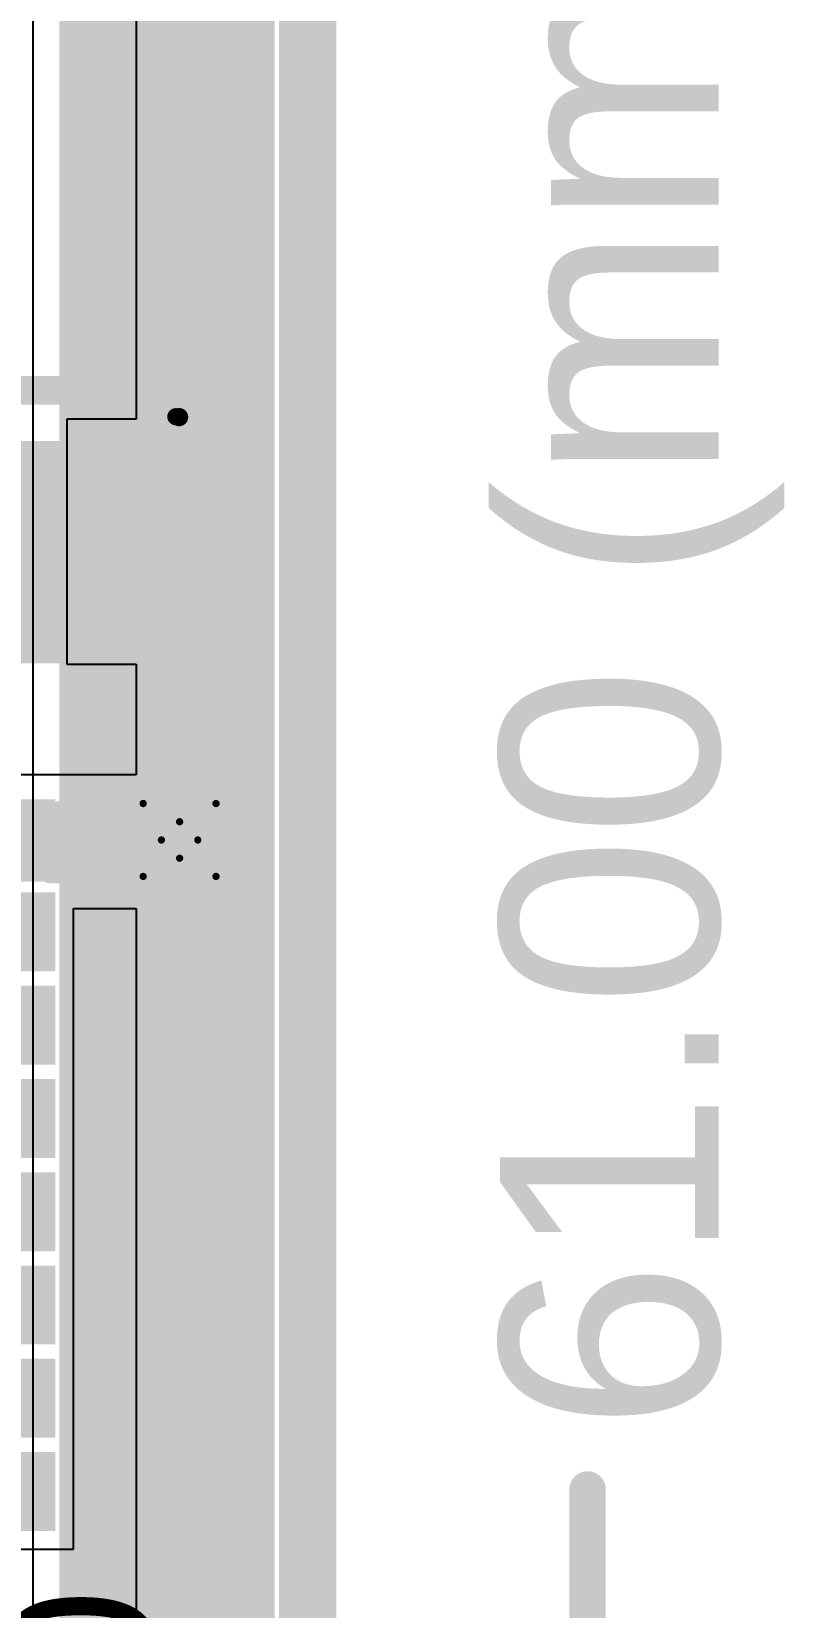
# Model space of a CAD drawing. Header units: inches. Extents: x 0 to 12.4, y -0.6 to 2.2.
# Drawn here: x 2.4803 to 2.687, y 0.4384 to 0.8708 of the extents above; entities that cross this region are included whole.
import ezdxf

# ---------------------------------------------------------------- set-up
doc = ezdxf.new("R2010")
doc.units = ezdxf.units.IN
doc.header["$MEASUREMENT"] = 0
for name, color, linetype in [('Board_Outline', 216, 'Continuous'), ('Bottom Layer', 5, 'Continuous'), ('Dimension', 6, 'Continuous'), ('Drill Drawing', 1, 'Continuous'), ('Mechanical 4', 56, 'Continuous'), ('Top Layer', 1, 'Continuous'), ('Top Overlay', 2, 'Continuous'), ('Top Paste', 8, 'Continuous'), ('Top Solder', 216, 'Continuous'), ('Via Holes', 16, 'Continuous')]:
    doc.layers.add(name, color=color, linetype=linetype)
doc.styles.add('Arial', font='', dxfattribs={"height": 0.2})
doc.styles.get('Arial').set_extended_font_data('Arial')

# ---------------------------------------------------------------- blocks, each defined once
blk = doc.blocks.new('TSSOP_16_1')
at = {"layer": 'Top Layer'}
for points in [[(-0.14370075, 0.09842525), (-0.08464565, 0.09842525), (-0.08464565, 0.08070875), (-0.14370075, 0.08070875)], [(0.08464575, 0.09842525), (0.14370085, 0.09842525), (0.14370085, 0.08070875), (0.08464575, 0.08070875)], [(-0.14370075, 0.07283465), (-0.08464565, 0.07283465), (-0.08464565, 0.05511815), (-0.14370075, 0.05511815)], [(0.08464575, 0.07283465), (0.14370085, 0.07283465), (0.14370085, 0.05511815), (0.08464575, 0.05511815)], [(-0.14370075, 0.04724415), (-0.08464565, 0.04724415), (-0.08464565, 0.02952765), (-0.14370075, 0.02952765)], [(0.08464575, 0.04724415), (0.14370085, 0.04724415), (0.14370085, 0.02952765), (0.08464575, 0.02952765)], [(-0.14370075, 0.02165355), (-0.08464565, 0.02165355), (-0.08464565, 0.00393705), (-0.14370075, 0.00393705)], [(0.08464575, 0.02165355), (0.14370085, 0.02165355), (0.14370085, 0.00393705), (0.08464575, 0.00393705)], [(-0.14370075, -0.00393695), (-0.08464565, -0.00393695), (-0.08464565, -0.02165345), (-0.14370075, -0.02165345)], [(0.08464575, -0.00393695), (0.14370085, -0.00393695), (0.14370085, -0.02165345), (0.08464575, -0.02165345)], [(-0.14370075, -0.02952755), (-0.08464565, -0.02952755), (-0.08464565, -0.04724405), (-0.14370075, -0.04724405)], [(0.08464575, -0.02952755), (0.14370085, -0.02952755), (0.14370085, -0.04724405), (0.08464575, -0.04724405)], [(-0.14370075, -0.05511805), (-0.08464565, -0.05511805), (-0.08464565, -0.07283455), (-0.14370075, -0.07283455)], [(0.08464575, -0.05511805), (0.14370085, -0.05511805), (0.14370085, -0.07283455), (0.08464575, -0.07283455)], [(-0.14370075, -0.08070865), (-0.08464565, -0.08070865), (-0.08464565, -0.09842515), (-0.14370075, -0.09842515)], [(0.08464575, -0.08070865), (0.14370085, -0.08070865), (0.14370085, -0.09842515), (0.08464575, -0.09842515)]]:
    blk.add_hatch(color=1, dxfattribs=at).paths.add_polyline_path(points)
at = {"layer": 'Top Paste'}
for points in [[(-0.14370075, 0.09842525), (-0.08464565, 0.09842525), (-0.08464565, 0.08070875), (-0.14370075, 0.08070875)], [(0.08464575, 0.09842525), (0.14370085, 0.09842525), (0.14370085, 0.08070875), (0.08464575, 0.08070875)], [(-0.14370075, 0.07283465), (-0.08464565, 0.07283465), (-0.08464565, 0.05511815), (-0.14370075, 0.05511815)], [(0.08464575, 0.07283465), (0.14370085, 0.07283465), (0.14370085, 0.05511815), (0.08464575, 0.05511815)], [(-0.14370075, 0.04724415), (-0.08464565, 0.04724415), (-0.08464565, 0.02952765), (-0.14370075, 0.02952765)], [(0.08464575, 0.04724415), (0.14370085, 0.04724415), (0.14370085, 0.02952765), (0.08464575, 0.02952765)], [(-0.14370075, 0.02165355), (-0.08464565, 0.02165355), (-0.08464565, 0.00393705), (-0.14370075, 0.00393705)], [(0.08464575, 0.02165355), (0.14370085, 0.02165355), (0.14370085, 0.00393705), (0.08464575, 0.00393705)], [(-0.14370075, -0.00393695), (-0.08464565, -0.00393695), (-0.08464565, -0.02165345), (-0.14370075, -0.02165345)], [(0.08464575, -0.00393695), (0.14370085, -0.00393695), (0.14370085, -0.02165345), (0.08464575, -0.02165345)], [(-0.14370075, -0.02952755), (-0.08464565, -0.02952755), (-0.08464565, -0.04724405), (-0.14370075, -0.04724405)], [(0.08464575, -0.02952755), (0.14370085, -0.02952755), (0.14370085, -0.04724405), (0.08464575, -0.04724405)], [(-0.14370075, -0.05511805), (-0.08464565, -0.05511805), (-0.08464565, -0.07283455), (-0.14370075, -0.07283455)], [(0.08464575, -0.05511805), (0.14370085, -0.05511805), (0.14370085, -0.07283455), (0.08464575, -0.07283455)], [(-0.14370075, -0.08070865), (-0.08464565, -0.08070865), (-0.08464565, -0.09842515), (-0.14370075, -0.09842515)], [(0.08464575, -0.08070865), (0.14370085, -0.08070865), (0.14370085, -0.09842515), (0.08464575, -0.09842515)]]:
    blk.add_hatch(color=8, dxfattribs=at).paths.add_polyline_path(points)
at = {"layer": 'Top Solder'}
for points in [[(-0.14566925, 0.10039375), (-0.08267715, 0.10039375), (-0.08267715, 0.07874025), (-0.14566925, 0.07874025)], [(0.08267725, 0.10039375), (0.14566935, 0.10039375), (0.14566935, 0.07874025), (0.08267725, 0.07874025)], [(-0.14566925, 0.07480315), (-0.08267715, 0.07480315), (-0.08267715, 0.05314965), (-0.14566925, 0.05314965)], [(0.08267725, 0.07480315), (0.14566935, 0.07480315), (0.14566935, 0.05314965), (0.08267725, 0.05314965)], [(-0.14566925, 0.04921265), (-0.08267715, 0.04921265), (-0.08267715, 0.02755915), (-0.14566925, 0.02755915)], [(0.08267725, 0.04921265), (0.14566935, 0.04921265), (0.14566935, 0.02755915), (0.08267725, 0.02755915)], [(-0.14566925, 0.02362205), (-0.08267715, 0.02362205), (-0.08267715, 0.00196855), (-0.14566925, 0.00196855)], [(0.08267725, 0.02362205), (0.14566935, 0.02362205), (0.14566935, 0.00196855), (0.08267725, 0.00196855)], [(-0.14566925, -0.00196845), (-0.08267715, -0.00196845), (-0.08267715, -0.02362195), (-0.14566925, -0.02362195)], [(0.08267725, -0.00196845), (0.14566935, -0.00196845), (0.14566935, -0.02362195), (0.08267725, -0.02362195)], [(-0.14566925, -0.02755905), (-0.08267715, -0.02755905), (-0.08267715, -0.04921255), (-0.14566925, -0.04921255)], [(0.08267725, -0.02755905), (0.14566935, -0.02755905), (0.14566935, -0.04921255), (0.08267725, -0.04921255)], [(-0.14566925, -0.05314955), (-0.08267715, -0.05314955), (-0.08267715, -0.07480305), (-0.14566925, -0.07480305)], [(0.08267725, -0.05314955), (0.14566935, -0.05314955), (0.14566935, -0.07480305), (0.08267725, -0.07480305)], [(-0.14566925, -0.07874015), (-0.08267715, -0.07874015), (-0.08267715, -0.10039365), (-0.14566925, -0.10039365)], [(0.08267725, -0.07874015), (0.14566935, -0.07874015), (0.14566935, -0.10039365), (0.08267725, -0.10039365)]]:
    blk.add_hatch(color=216, dxfattribs=at).paths.add_polyline_path(points)
at = {"layer": 'Top Overlay'}
for points in [[(-0.077, 0.1028189, 0.005, 0.005, 0), (0.078, 0.1028189, 0.005, 0.005, 0)], [(-0.1548425, 0.095, 0.005, 0.005, 0), (-0.1498425, 0.09, 0.005, 0.005, 0)], [(-0.1548425, 0.085, 0.005, 0.005, 0), (-0.1548425, 0.095, 0.005, 0.005, 0)], [(-0.1548425, 0.085, 0.005, 0.005, 0), (-0.1498425, 0.09, 0.005, 0.005, 0)], [(-0.077, -0.1028188, 0.005, 0.005, 0), (0.078, -0.1028188, 0.005, 0.005, 0)]]:
    blk.add_lwpolyline(points, format="xyseb", dxfattribs=at)
for points in [[(-0.07825, 0.1028189, 0.0025, 0.0025, 1), (-0.07575, 0.1028189, 0.0025, 0.0025, 1)], [(0.07675, 0.1028189, 0.0025, 0.0025, 1), (0.07925, 0.1028189, 0.0025, 0.0025, 1)], [(-0.1560925, 0.095, 0.0025, 0.0025, 1), (-0.1535925, 0.095, 0.0025, 0.0025, 1)], [(-0.1560925, 0.095, 0.0025, 0.0025, 1), (-0.1535925, 0.095, 0.0025, 0.0025, 1)], [(-0.1510925, 0.09, 0.0025, 0.0025, 1), (-0.1485925, 0.09, 0.0025, 0.0025, 1)], [(-0.1510925, 0.09, 0.0025, 0.0025, 1), (-0.1485925, 0.09, 0.0025, 0.0025, 1)], [(-0.1560925, 0.085, 0.0025, 0.0025, 1), (-0.1535925, 0.085, 0.0025, 0.0025, 1)], [(-0.1560925, 0.085, 0.0025, 0.0025, 1), (-0.1535925, 0.085, 0.0025, 0.0025, 1)], [(-0.07825, -0.1028188, 0.0025, 0.0025, 1), (-0.07575, -0.1028188, 0.0025, 0.0025, 1)], [(0.07675, -0.1028188, 0.0025, 0.0025, 1), (0.07925, -0.1028188, 0.0025, 0.0025, 1)]]:
    blk.add_lwpolyline(points, format="xyseb", close=True, dxfattribs=at)
blk = doc.blocks.new('V________T______55')
at = {"layer": 'Top Layer'}
for points in [[(-0.17322825, 0.08513775), (-0.12598415, 0.08513775), (-0.12598415, 0.01427165), (-0.17322825, 0.01427165)], [(0.12598435, 0.08513775), (0.17322845, 0.08513775), (0.17322845, 0.01427165), (0.12598435, 0.01427165)], [(-0.1082676, -0.01820865), (-0.0885826, -0.01820865), (-0.0885826, -0.08120075), (-0.1082676, -0.08120075)], [(-0.0688975, -0.01820865), (-0.0492125, -0.01820865), (-0.0492125, -0.08120075), (-0.0688975, -0.08120075)], [(-0.0295274, -0.01820865), (-0.0098424, -0.01820865), (-0.0098424, -0.08120075), (-0.0295274, -0.08120075)], [(0.0098426, -0.01820865), (0.0295276, -0.01820865), (0.0295276, -0.08120075), (0.0098426, -0.08120075)], [(0.0492127, -0.01820865), (0.0688977, -0.01820865), (0.0688977, -0.08120075), (0.0492127, -0.08120075)], [(0.0885828, -0.01820865), (0.1082678, -0.01820865), (0.1082678, -0.08120075), (0.0885828, -0.08120075)]]:
    blk.add_hatch(color=1, dxfattribs=at).paths.add_polyline_path(points)
at = {"layer": 'Top Paste'}
for points in [[(-0.17322825, 0.08513775), (-0.12598415, 0.08513775), (-0.12598415, 0.01427165), (-0.17322825, 0.01427165)], [(0.12598435, 0.08513775), (0.17322845, 0.08513775), (0.17322845, 0.01427165), (0.12598435, 0.01427165)], [(-0.1082676, -0.01820865), (-0.0885826, -0.01820865), (-0.0885826, -0.08120075), (-0.1082676, -0.08120075)], [(-0.0688975, -0.01820865), (-0.0492125, -0.01820865), (-0.0492125, -0.08120075), (-0.0688975, -0.08120075)], [(-0.0295274, -0.01820865), (-0.0098424, -0.01820865), (-0.0098424, -0.08120075), (-0.0295274, -0.08120075)], [(0.0098426, -0.01820865), (0.0295276, -0.01820865), (0.0295276, -0.08120075), (0.0098426, -0.08120075)], [(0.0492127, -0.01820865), (0.0688977, -0.01820865), (0.0688977, -0.08120075), (0.0492127, -0.08120075)], [(0.0885828, -0.01820865), (0.1082678, -0.01820865), (0.1082678, -0.08120075), (0.0885828, -0.08120075)]]:
    blk.add_hatch(color=8, dxfattribs=at).paths.add_polyline_path(points)
at = {"layer": 'Top Solder'}
for points in [[(-0.17722825, 0.08913775), (-0.12198415, 0.08913775), (-0.12198415, 0.01027165), (-0.17722825, 0.01027165)], [(0.12198435, 0.08913775), (0.17722845, 0.08913775), (0.17722845, 0.01027165), (0.12198435, 0.01027165)], [(-0.1122676, -0.01420865), (-0.0845826, -0.01420865), (-0.0845826, -0.08520075), (-0.1122676, -0.08520075)], [(-0.0728975, -0.01420865), (-0.0452125, -0.01420865), (-0.0452125, -0.08520075), (-0.0728975, -0.08520075)], [(-0.0335274, -0.01420865), (-0.0058424, -0.01420865), (-0.0058424, -0.08520075), (-0.0335274, -0.08520075)], [(0.0058426, -0.01420865), (0.0335276, -0.01420865), (0.0335276, -0.08520075), (0.0058426, -0.08520075)], [(0.0452127, -0.01420865), (0.0728977, -0.01420865), (0.0728977, -0.08520075), (0.0452127, -0.08520075)], [(0.0845828, -0.01420865), (0.1122678, -0.01420865), (0.1122678, -0.08520075), (0.0845828, -0.08520075)]]:
    blk.add_hatch(color=216, dxfattribs=at).paths.add_polyline_path(points)
at = {"layer": 'Top Overlay'}
for points in [[(0.115441, 0.085559, 0.005, 0.005, 0), (-0.113559, 0.085559, 0.005, 0.005, 0)], [(-0.159811, -0.0452756, 0.005, 0.005, 0), (-0.159811, -0.0047402, 0.005, 0.005, 0)], [(0.1598112, -0.0452756, 0.005, 0.005, 0), (0.1598112, -0.0047402, 0.005, 0.005, 0)], [(-0.1212756, -0.0452756, 0.005, 0.005, 0), (-0.159811, -0.0452756, 0.005, 0.005, 0)], [(0.1598112, -0.0452756, 0.005, 0.005, 0), (0.1212758, -0.0452756, 0.005, 0.005, 0)], [(-0.119, -0.061, 0.005, 0.005, 0), (-0.124, -0.056, 0.005, 0.005, 0)], [(-0.124, -0.066, 0.005, 0.005, 0), (-0.124, -0.056, 0.005, 0.005, 0)], [(-0.124, -0.066, 0.005, 0.005, 0), (-0.119, -0.061, 0.005, 0.005, 0)]]:
    blk.add_lwpolyline(points, format="xyseb", dxfattribs=at)
for points in [[(-0.114809, 0.085559, 0.0025, 0.0025, 1), (-0.112309, 0.085559, 0.0025, 0.0025, 1)], [(0.114191, 0.085559, 0.0025, 0.0025, 1), (0.116691, 0.085559, 0.0025, 0.0025, 1)], [(-0.161061, -0.0047402, 0.0025, 0.0025, 1), (-0.158561, -0.0047402, 0.0025, 0.0025, 1)], [(0.1585612, -0.0047402, 0.0025, 0.0025, 1), (0.1610612, -0.0047402, 0.0025, 0.0025, 1)], [(-0.161061, -0.0452756, 0.0025, 0.0025, 1), (-0.158561, -0.0452756, 0.0025, 0.0025, 1)], [(-0.161061, -0.0452756, 0.0025, 0.0025, 1), (-0.158561, -0.0452756, 0.0025, 0.0025, 1)], [(-0.1225256, -0.0452756, 0.0025, 0.0025, 1), (-0.1200256, -0.0452756, 0.0025, 0.0025, 1)], [(0.1200258, -0.0452756, 0.0025, 0.0025, 1), (0.1225258, -0.0452756, 0.0025, 0.0025, 1)], [(0.1585612, -0.0452756, 0.0025, 0.0025, 1), (0.1610612, -0.0452756, 0.0025, 0.0025, 1)], [(0.1585612, -0.0452756, 0.0025, 0.0025, 1), (0.1610612, -0.0452756, 0.0025, 0.0025, 1)], [(-0.12525, -0.056, 0.0025, 0.0025, 1), (-0.12275, -0.056, 0.0025, 0.0025, 1)], [(-0.12525, -0.056, 0.0025, 0.0025, 1), (-0.12275, -0.056, 0.0025, 0.0025, 1)], [(-0.12025, -0.061, 0.0025, 0.0025, 1), (-0.11775, -0.061, 0.0025, 0.0025, 1)], [(-0.12025, -0.061, 0.0025, 0.0025, 1), (-0.11775, -0.061, 0.0025, 0.0025, 1)], [(-0.12525, -0.066, 0.0025, 0.0025, 1), (-0.12275, -0.066, 0.0025, 0.0025, 1)], [(-0.12525, -0.066, 0.0025, 0.0025, 1), (-0.12275, -0.066, 0.0025, 0.0025, 1)]]:
    blk.add_lwpolyline(points, format="xyseb", close=True, dxfattribs=at)

msp = doc.modelspace()

# ---------------------------------------------------------------- hatches: boundary and pattern name
at = {"layer": 'Bottom Layer'}
h = msp.add_hatch(color=5, dxfattribs=at)
edge = h.paths.add_edge_path()
edge.add_arc((2.521, 0.649), 0.011811, 0, 360)
at = {"layer": 'Top Layer'}
h = msp.add_hatch(color=1, dxfattribs=at)
edge = h.paths.add_edge_path()
edge.add_arc((2.521, 0.649), 0.011811, 0, 360)
at = {"layer": 'Via Holes'}
h = msp.add_hatch(color=7, dxfattribs=at)
edge = h.paths.add_edge_path()
edge.add_arc((2.521, 0.649), 0.0059055, 0, 360)

# ---------------------------------------------------------------- linework, layer by layer
at = {"layer": 'Board_Outline'}
msp.add_lwpolyline([(2.5590551, -0.4330709, 0.01, 0.01, 0), (2.5590551, 1.9685039, 0.01, 0.01, 0)], format="xyseb", dxfattribs=at)
at = {"layer": 'Bottom Layer'}
msp.add_line((2.4806848, 0.9789448), (2.4806848, 0.4327882), dxfattribs=at)
for points in [[(2.5175275, 0.4175275, 0.0590551, 0.0590551, 0), (2.5175275, 0.9789448, 0.0590551, 0.0590551, 0)], [(2.356, 0.256, 0.0590551, 0.0590551, 0), (2.5175275, 0.4175275, 0.0590551, 0.0590551, 0)]]:
    msp.add_lwpolyline(points, format="xyseb", dxfattribs=at)
msp.add_lwpolyline([(2.5027637, 0.4175275, 0.0295275, 0.0295275, 1), (2.5322913, 0.4175275, 0.0295275, 0.0295275, 1)], format="xyseb", close=True, dxfattribs=at)
msp.add_lwpolyline([(2.5027637, 0.4175275, 0.0295275, 0.0295275, 1), (2.5322913, 0.4175275, 0.0295275, 0.0295275, 1)], format="xyseb", close=True, dxfattribs=at)
at = {"layer": 'Dimension'}
for points in [[(2.5522383, -0.4196294, 0.007874, 0.007874, 0), (2.5522383, 1.9563943, 0.007874, 0.007874, 0)], [(2.4580414, 0.7723391, 0.007874, 0.007874, 0), (2.5126164, 0.7723391, 0.007874, 0.007874, 0)], [(2.5126164, 0.7723391, 0.007874, 0.007874, 0), (2.5127607, 0.7723218, 0.007874, 0.007874, 0)], [(2.5127607, 0.7723218, 0.007874, 0.007874, 0), (2.5127612, 0.7723218, 0.007874, 0.007874, 0)], [(2.5127612, 0.7723218, 0.007874, 0.007874, 0), (2.5157883, 0.7719583, 0.007874, 0.007874, 0)], [(2.5157883, 0.7719583, 0.007874, 0.007874, 0), (2.5157885, 0.7719582, 0.007874, 0.007874, 0)], [(2.5157885, 0.7719582, 0.007874, 0.007874, 0), (2.5160991, 0.7719209, 0.007874, 0.007874, 0)], [(2.5160991, 0.7719209, 0.007874, 0.007874, 0), (2.5216416, 0.7697352, 0.007874, 0.007874, 0)], [(2.5216416, 0.7697352, 0.007874, 0.007874, 0), (2.5263888, 0.7661353, 0.007874, 0.007874, 0)], [(2.5263888, 0.7661353, 0.007874, 0.007874, 0), (2.5299888, 0.761388, 0.007874, 0.007874, 0)], [(2.5299888, 0.761388, 0.007874, 0.007874, 0), (2.5321744, 0.7558456, 0.007874, 0.007874, 0)], [(2.5321744, 0.7558456, 0.007874, 0.007874, 0), (2.5325927, 0.7523628, 0.007874, 0.007874, 0)], [(2.5325927, 0.7214099, 0.007874, 0.007874, 0), (2.5325927, 0.7523628, 0.007874, 0.007874, 0)], [(2.5321744, 0.7179272, 0.007874, 0.007874, 0), (2.5325927, 0.7214099, 0.007874, 0.007874, 0)], [(2.5299888, 0.7123847, 0.007874, 0.007874, 0), (2.5321744, 0.7179272, 0.007874, 0.007874, 0)], [(2.5263888, 0.7076375, 0.007874, 0.007874, 0), (2.5299888, 0.7123847, 0.007874, 0.007874, 0)], [(2.5216416, 0.7040375, 0.007874, 0.007874, 0), (2.5263888, 0.7076375, 0.007874, 0.007874, 0)], [(2.4580414, 0.7014336, 0.007874, 0.007874, 0), (2.5124707, 0.7014336, 0.007874, 0.007874, 0)], [(2.5124707, 0.7014336, 0.007874, 0.007874, 0), (2.5126164, 0.7014336, 0.007874, 0.007874, 0)], [(2.5126164, 0.7014336, 0.007874, 0.007874, 0), (2.5160991, 0.7018519, 0.007874, 0.007874, 0)], [(2.5160991, 0.7018519, 0.007874, 0.007874, 0), (2.5216416, 0.7040375, 0.007874, 0.007874, 0)], [(2.633, -0.4330709, 0.01, 0.01, 0), (2.633, 0.4708022, 0.01, 0.01, 0)]]:
    msp.add_lwpolyline(points, format="xyseb", dxfattribs=at)
for points in [[(2.5106479, 0.7723391, 0.003937, 0.003937, 1), (2.5145849, 0.7723391, 0.003937, 0.003937, 1)], [(2.5106479, 0.7723391, 0.003937, 0.003937, 1), (2.5145849, 0.7723391, 0.003937, 0.003937, 1)], [(2.5107922, 0.7723218, 0.003937, 0.003937, 1), (2.5147292, 0.7723218, 0.003937, 0.003937, 1)], [(2.5107922, 0.7723218, 0.003937, 0.003937, 1), (2.5147292, 0.7723218, 0.003937, 0.003937, 1)], [(2.5107927, 0.7723218, 0.003937, 0.003937, 1), (2.5147297, 0.7723218, 0.003937, 0.003937, 1)], [(2.5107927, 0.7723218, 0.003937, 0.003937, 1), (2.5147297, 0.7723218, 0.003937, 0.003937, 1)], [(2.5138198, 0.7719583, 0.003937, 0.003937, 1), (2.5177568, 0.7719583, 0.003937, 0.003937, 1)], [(2.5138198, 0.7719583, 0.003937, 0.003937, 1), (2.5177568, 0.7719583, 0.003937, 0.003937, 1)], [(2.51382, 0.7719582, 0.003937, 0.003937, 1), (2.517757, 0.7719582, 0.003937, 0.003937, 1)], [(2.51382, 0.7719582, 0.003937, 0.003937, 1), (2.517757, 0.7719582, 0.003937, 0.003937, 1)], [(2.5141306, 0.7719209, 0.003937, 0.003937, 1), (2.5180676, 0.7719209, 0.003937, 0.003937, 1)], [(2.5141306, 0.7719209, 0.003937, 0.003937, 1), (2.5180676, 0.7719209, 0.003937, 0.003937, 1)], [(2.5196731, 0.7697352, 0.003937, 0.003937, 1), (2.5236101, 0.7697352, 0.003937, 0.003937, 1)], [(2.5196731, 0.7697352, 0.003937, 0.003937, 1), (2.5236101, 0.7697352, 0.003937, 0.003937, 1)], [(2.5244203, 0.7661353, 0.003937, 0.003937, 1), (2.5283573, 0.7661353, 0.003937, 0.003937, 1)], [(2.5244203, 0.7661353, 0.003937, 0.003937, 1), (2.5283573, 0.7661353, 0.003937, 0.003937, 1)], [(2.5280203, 0.761388, 0.003937, 0.003937, 1), (2.5319573, 0.761388, 0.003937, 0.003937, 1)], [(2.5280203, 0.761388, 0.003937, 0.003937, 1), (2.5319573, 0.761388, 0.003937, 0.003937, 1)], [(2.5302059, 0.7558456, 0.003937, 0.003937, 1), (2.5341429, 0.7558456, 0.003937, 0.003937, 1)], [(2.5302059, 0.7558456, 0.003937, 0.003937, 1), (2.5341429, 0.7558456, 0.003937, 0.003937, 1)], [(2.5306242, 0.7523628, 0.003937, 0.003937, 1), (2.5345612, 0.7523628, 0.003937, 0.003937, 1)], [(2.5306242, 0.7523628, 0.003937, 0.003937, 1), (2.5345612, 0.7523628, 0.003937, 0.003937, 1)], [(2.5306242, 0.7214099, 0.003937, 0.003937, 1), (2.5345612, 0.7214099, 0.003937, 0.003937, 1)], [(2.5306242, 0.7214099, 0.003937, 0.003937, 1), (2.5345612, 0.7214099, 0.003937, 0.003937, 1)], [(2.5302059, 0.7179272, 0.003937, 0.003937, 1), (2.5341429, 0.7179272, 0.003937, 0.003937, 1)], [(2.5302059, 0.7179272, 0.003937, 0.003937, 1), (2.5341429, 0.7179272, 0.003937, 0.003937, 1)], [(2.5280203, 0.7123847, 0.003937, 0.003937, 1), (2.5319573, 0.7123847, 0.003937, 0.003937, 1)], [(2.5280203, 0.7123847, 0.003937, 0.003937, 1), (2.5319573, 0.7123847, 0.003937, 0.003937, 1)], [(2.5244203, 0.7076375, 0.003937, 0.003937, 1), (2.5283573, 0.7076375, 0.003937, 0.003937, 1)], [(2.5244203, 0.7076375, 0.003937, 0.003937, 1), (2.5283573, 0.7076375, 0.003937, 0.003937, 1)], [(2.5105022, 0.7014336, 0.003937, 0.003937, 1), (2.5144392, 0.7014336, 0.003937, 0.003937, 1)], [(2.5105022, 0.7014336, 0.003937, 0.003937, 1), (2.5144392, 0.7014336, 0.003937, 0.003937, 1)], [(2.5106479, 0.7014336, 0.003937, 0.003937, 1), (2.5145849, 0.7014336, 0.003937, 0.003937, 1)], [(2.5106479, 0.7014336, 0.003937, 0.003937, 1), (2.5145849, 0.7014336, 0.003937, 0.003937, 1)], [(2.5141306, 0.7018519, 0.003937, 0.003937, 1), (2.5180676, 0.7018519, 0.003937, 0.003937, 1)], [(2.5141306, 0.7018519, 0.003937, 0.003937, 1), (2.5180676, 0.7018519, 0.003937, 0.003937, 1)], [(2.5196731, 0.7040375, 0.003937, 0.003937, 1), (2.5236101, 0.7040375, 0.003937, 0.003937, 1)], [(2.5196731, 0.7040375, 0.003937, 0.003937, 1), (2.5236101, 0.7040375, 0.003937, 0.003937, 1)], [(2.6305, 0.4708022, 0.005, 0.005, 1), (2.6355, 0.4708022, 0.005, 0.005, 1)]]:
    msp.add_lwpolyline(points, format="xyseb", close=True, dxfattribs=at)
at = {"layer": 'Drill Drawing'}
for points in [[(2.511, 0.659, 0.002, 0.002, 0), (2.521, 0.654, 0.002, 0.002, 0)], [(2.511, 0.659, 0.002, 0.002, 0), (2.516, 0.649, 0.002, 0.002, 0)], [(2.521, 0.654, 0.002, 0.002, 0), (2.531, 0.659, 0.002, 0.002, 0)], [(2.526, 0.649, 0.002, 0.002, 0), (2.531, 0.659, 0.002, 0.002, 0)], [(2.511, 0.639, 0.002, 0.002, 0), (2.516, 0.649, 0.002, 0.002, 0)], [(2.526, 0.649, 0.002, 0.002, 0), (2.531, 0.639, 0.002, 0.002, 0)], [(2.511, 0.639, 0.002, 0.002, 0), (2.521, 0.644, 0.002, 0.002, 0)], [(2.521, 0.644, 0.002, 0.002, 0), (2.531, 0.639, 0.002, 0.002, 0)]]:
    msp.add_lwpolyline(points, format="xyseb", dxfattribs=at)
for points in [[(2.5105, 0.659, 0.001, 0.001, 1), (2.5115, 0.659, 0.001, 0.001, 1)], [(2.5105, 0.659, 0.001, 0.001, 1), (2.5115, 0.659, 0.001, 0.001, 1)], [(2.5305, 0.659, 0.001, 0.001, 1), (2.5315, 0.659, 0.001, 0.001, 1)], [(2.5305, 0.659, 0.001, 0.001, 1), (2.5315, 0.659, 0.001, 0.001, 1)], [(2.5205, 0.654, 0.001, 0.001, 1), (2.5215, 0.654, 0.001, 0.001, 1)], [(2.5205, 0.654, 0.001, 0.001, 1), (2.5215, 0.654, 0.001, 0.001, 1)], [(2.5155, 0.649, 0.001, 0.001, 1), (2.5165, 0.649, 0.001, 0.001, 1)], [(2.5155, 0.649, 0.001, 0.001, 1), (2.5165, 0.649, 0.001, 0.001, 1)], [(2.5255, 0.649, 0.001, 0.001, 1), (2.5265, 0.649, 0.001, 0.001, 1)], [(2.5255, 0.649, 0.001, 0.001, 1), (2.5265, 0.649, 0.001, 0.001, 1)], [(2.5205, 0.644, 0.001, 0.001, 1), (2.5215, 0.644, 0.001, 0.001, 1)], [(2.5205, 0.644, 0.001, 0.001, 1), (2.5215, 0.644, 0.001, 0.001, 1)], [(2.5105, 0.639, 0.001, 0.001, 1), (2.5115, 0.639, 0.001, 0.001, 1)], [(2.5105, 0.639, 0.001, 0.001, 1), (2.5115, 0.639, 0.001, 0.001, 1)], [(2.5305, 0.639, 0.001, 0.001, 1), (2.5315, 0.639, 0.001, 0.001, 1)], [(2.5305, 0.639, 0.001, 0.001, 1), (2.5315, 0.639, 0.001, 0.001, 1)]]:
    msp.add_lwpolyline(points, format="xyseb", close=True, dxfattribs=at)
at = {"layer": 'Mechanical 4'}
for points in [[(2.5199764, 0.7651337, 0.0047244, 0.0047244, 0), (2.5199764, 0.9966298, 0.0047244, 0.0047244, 0)], [(2.5005538, 0.6512886, 0.0059055, 0.0059055, 0), (2.5005538, 0.6794101, 0.0059055, 0.0059055, 0)], [(2.5249257, 0.6737858, 0.0059055, 0.0059055, 0), (2.5286753, 0.6794101, 0.0059055, 0.0059055, 0)], [(2.5286753, 0.64004, 0.0059055, 0.0059055, 0), (2.5286753, 0.6794101, 0.0059055, 0.0059055, 0)], [(2.5211762, 0.6700363, 0.0059055, 0.0059055, 0), (2.5249257, 0.6737858, 0.0059055, 0.0059055, 0)], [(2.5174267, 0.6681615, 0.0059055, 0.0059055, 0), (2.5211762, 0.6700363, 0.0059055, 0.0059055, 0)], [(2.498679, 0.6456643, 0.0059055, 0.0059055, 0), (2.5005538, 0.6512886, 0.0059055, 0.0059055, 0)], [(2.4893052, 0.64004, 0.0059055, 0.0059055, 0), (2.4949295, 0.6419148, 0.0059055, 0.0059055, 0)], [(2.4949295, 0.6419148, 0.0059055, 0.0059055, 0), (2.498679, 0.6456643, 0.0059055, 0.0059055, 0)], [(2.4855556, 0.64004, 0.0059055, 0.0059055, 0), (2.4893052, 0.64004, 0.0059055, 0.0059055, 0)], [(2.5174267, 0.64004, 0.0059055, 0.0059055, 0), (2.5399238, 0.64004, 0.0059055, 0.0059055, 0)], [(2.5182984, 0.4159399, 0.0059055, 0.0059055, 0), (2.5182984, 0.4384371, 0.0059055, 0.0059055, 0)]]:
    msp.add_lwpolyline(points, format="xyseb", dxfattribs=at)
for points in [[(2.5187953, 0.7651337, 0.0023622, 0.0023622, 1), (2.5211575, 0.7651337, 0.0023622, 0.0023622, 1)], [(2.4990774, 0.6794101, 0.0029527, 0.0029527, 1), (2.5020302, 0.6794101, 0.0029527, 0.0029527, 1)], [(2.5271989, 0.6794101, 0.0029527, 0.0029527, 1), (2.5301517, 0.6794101, 0.0029527, 0.0029527, 1)], [(2.5271989, 0.6794101, 0.0029527, 0.0029527, 1), (2.5301517, 0.6794101, 0.0029527, 0.0029527, 1)], [(2.5234493, 0.6737858, 0.0029527, 0.0029527, 1), (2.5264021, 0.6737858, 0.0029527, 0.0029527, 1)], [(2.5234493, 0.6737858, 0.0029527, 0.0029527, 1), (2.5264021, 0.6737858, 0.0029527, 0.0029527, 1)], [(2.5159503, 0.6681615, 0.0029527, 0.0029527, 1), (2.5189031, 0.6681615, 0.0029527, 0.0029527, 1)], [(2.5196998, 0.6700363, 0.0029527, 0.0029527, 1), (2.5226526, 0.6700363, 0.0029527, 0.0029527, 1)], [(2.5196998, 0.6700363, 0.0029527, 0.0029527, 1), (2.5226526, 0.6700363, 0.0029527, 0.0029527, 1)], [(2.4990774, 0.6512886, 0.0029527, 0.0029527, 1), (2.5020302, 0.6512886, 0.0029527, 0.0029527, 1)], [(2.4990774, 0.6512886, 0.0029527, 0.0029527, 1), (2.5020302, 0.6512886, 0.0029527, 0.0029527, 1)], [(2.4934531, 0.6419148, 0.0029527, 0.0029527, 1), (2.4964059, 0.6419148, 0.0029527, 0.0029527, 1)], [(2.4934531, 0.6419148, 0.0029527, 0.0029527, 1), (2.4964059, 0.6419148, 0.0029527, 0.0029527, 1)], [(2.4972026, 0.6456643, 0.0029527, 0.0029527, 1), (2.5001554, 0.6456643, 0.0029527, 0.0029527, 1)], [(2.4972026, 0.6456643, 0.0029527, 0.0029527, 1), (2.5001554, 0.6456643, 0.0029527, 0.0029527, 1)], [(2.4840792, 0.64004, 0.0029527, 0.0029527, 1), (2.487032, 0.64004, 0.0029527, 0.0029527, 1)], [(2.4878288, 0.64004, 0.0029527, 0.0029527, 1), (2.4907816, 0.64004, 0.0029527, 0.0029527, 1)], [(2.4878288, 0.64004, 0.0029527, 0.0029527, 1), (2.4907816, 0.64004, 0.0029527, 0.0029527, 1)], [(2.5159503, 0.64004, 0.0029527, 0.0029527, 1), (2.5189031, 0.64004, 0.0029527, 0.0029527, 1)], [(2.5271989, 0.64004, 0.0029527, 0.0029527, 1), (2.5301517, 0.64004, 0.0029527, 0.0029527, 1)], [(2.5384474, 0.64004, 0.0029527, 0.0029527, 1), (2.5414002, 0.64004, 0.0029527, 0.0029527, 1)], [(2.516822, 0.4384371, 0.0029527, 0.0029527, 1), (2.5197748, 0.4384371, 0.0029527, 0.0029527, 1)]]:
    msp.add_lwpolyline(points, format="xyseb", close=True, dxfattribs=at)
at = {"layer": 'Top Layer'}
for p, q in [((2.509055, 0.9620933), (2.509055, 0.7644802)), ((2.509055, 0.7644802), (2.4900079, 0.7644802)), ((2.4900079, 0.7644802), (2.4900079, 0.7308582)), ((2.4900079, 0.7308582), (2.4900079, 0.6972362)), ((2.4900079, 0.6972362), (2.509055, 0.6972362)), ((2.509055, 0.6972362), (2.509055, 0.6669196)), ((2.509055, 0.6669196), (2.3854544, 0.6669196)), ((2.491874, 0.5823229), (2.491874, 0.6302144)), ((2.491874, 0.6302144), (2.509055, 0.6302144)), ((2.509055, 0.6302144), (2.509055, 0.3299291)), ((2.491874, 0.5567323), (2.491874, 0.5823229)), ((2.491874, 0.5311418), (2.491874, 0.5567323)), ((2.491874, 0.5055512), (2.491874, 0.5311418)), ((2.491874, 0.4799607), (2.491874, 0.5055512)), ((2.491874, 0.4543701), (2.491874, 0.4799607)), ((2.418819, 0.4543701), (2.491874, 0.4543701))]:
    msp.add_line(p, q, dxfattribs=at)
msp.add_lwpolyline([(2.4253307, 0.648567, 0.022, 0.022, 0), (2.5199941, 0.648567, 0.022, 0.022, 0)], format="xyseb", dxfattribs=at)
msp.add_lwpolyline([(2.5144941, 0.648567, 0.011, 0.011, 1), (2.5254941, 0.648567, 0.011, 0.011, 1)], format="xyseb", close=True, dxfattribs=at)

# ---------------------------------------------------------------- block references
at = {"rotation": 270}
msp.add_blockref('V________T______55', (2.4353032, 0.8804646), dxfattribs=at)
msp.add_blockref('TSSOP_16_1', (2.3411732, 0.5597952))

# ---------------------------------------------------------------- texts
at = {"layer": 'Dimension', "style": 'Arial'}
msp.add_text('61.00 (mm)', height=0.06, rotation=90, dxfattribs=at).set_placement((2.6689903, 0.4868022))
at = {"layer": 'Top Overlay', "style": 'Arial'}
msp.add_text('C10', height=0.04, rotation=90, dxfattribs=at).set_placement((2.5140014, 0.3409453))

doc.saveas('drawing.dxf')
